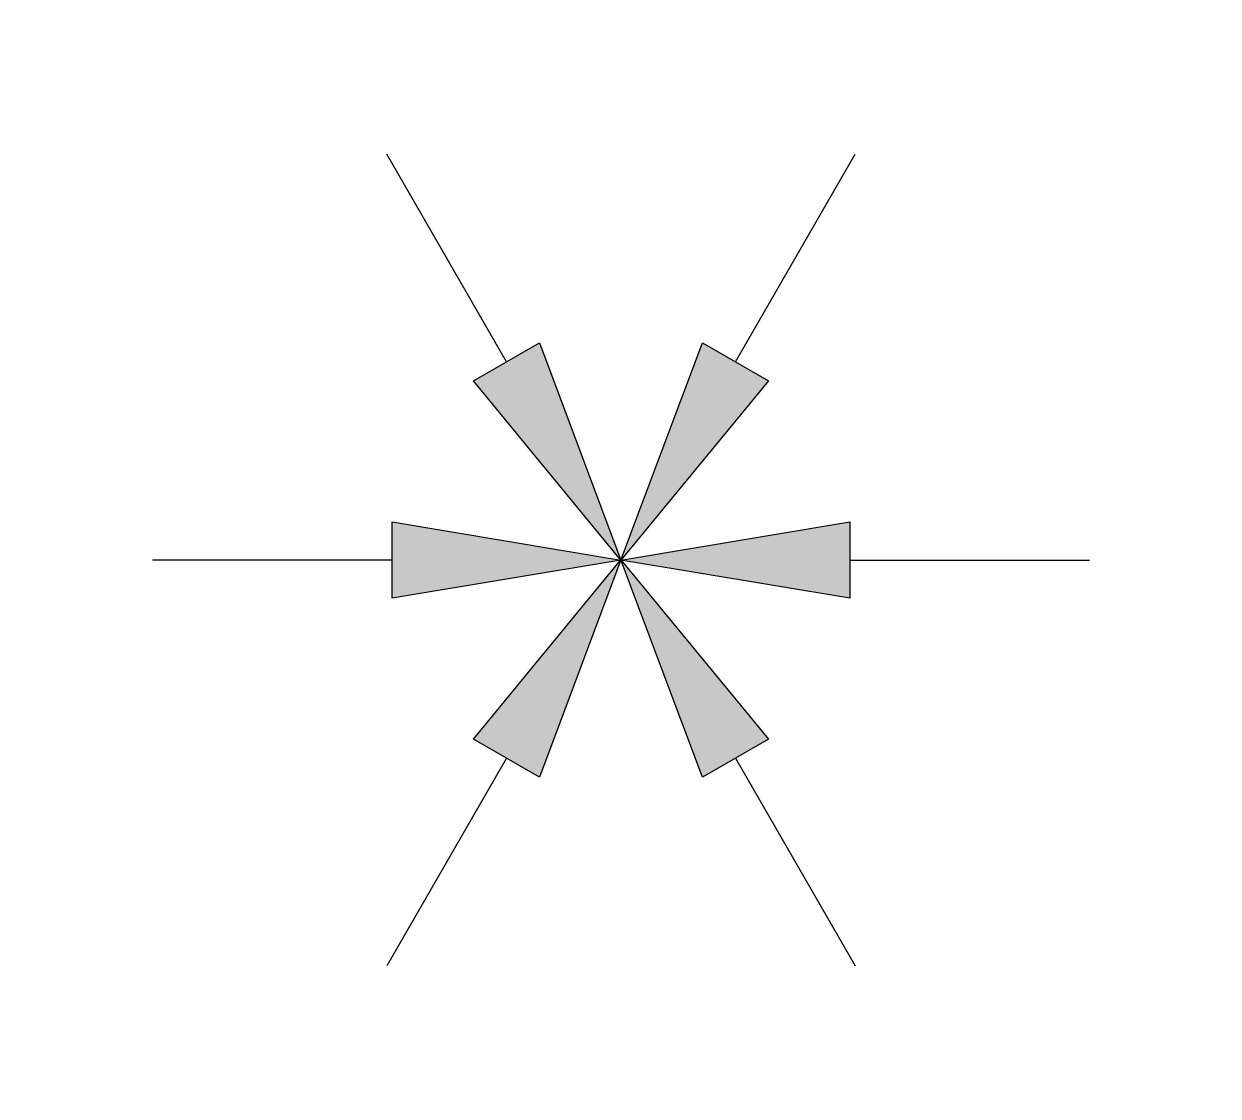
# Model space of a CAD drawing. Header units: inches. Extents: x -0.489 to 0.489, y -0.439 to 0.439.
import ezdxf

# ---------------------------------------------------------------- set-up
doc = ezdxf.new("R2010")
doc.units = ezdxf.units.IN
doc.header["$LTSCALE"] = 0.5
doc.header["$MEASUREMENT"] = 0
doc.layers.get('defpoints').update_dxf_attribs({"color": 27})
doc.layers.add('E-NOTE', color=80, linetype='Continuous')

# ---------------------------------------------------------------- blocks, each defined once
blk = doc.blocks.new('NoteArrow')
h = blk.add_hatch(color=256)
h.dxf.hatch_style = 1
h.paths.add_polyline_path([(0.3015, -0.03125), (0.3015, 0.03125), (0.489, 0)])
blk.add_line((0.3015, 0), (0.10524, 0))
blk.add_lwpolyline([(0.3015, -0.03125), (0.3015, 0.03125), (0.489, 0)], close=True)
at = {"layer": 'defpoints'}
for p in [(0, 0), (0.489, 0)]:
    blk.add_point(p, dxfattribs=at)
blk = doc.blocks.new('ENote1')
at = {"layer": 'E-NOTE', "rotation": 180.0000001607452}
blk.add_blockref('NoteArrow', (0.489, 0), dxfattribs=at)
blk = doc.blocks.new('ENote2')
at = {"layer": 'E-NOTE', "rotation": 239.9999999969953}
blk.add_blockref('NoteArrow', (0.2445, 0.42348), dxfattribs=at)
blk = doc.blocks.new('ENote3')
at = {"layer": 'E-NOTE', "rotation": 299.9999999892821}
blk.add_blockref('NoteArrow', (-0.2445, 0.42348), dxfattribs=at)
blk = doc.blocks.new('ENote4')
at = {"layer": 'E-NOTE'}
blk.add_blockref('NoteArrow', (-0.489, 0), dxfattribs=at)
blk = doc.blocks.new('ENote5')
at = {"layer": 'E-NOTE', "rotation": 60.00000001100121}
blk.add_blockref('NoteArrow', (-0.2445, -0.42348), dxfattribs=at)
blk = doc.blocks.new('ENote6')
at = {"layer": 'E-NOTE', "rotation": 120.0000001717883}
blk.add_blockref('NoteArrow', (0.2445, -0.42348), dxfattribs=at)

msp = doc.modelspace()

# ---------------------------------------------------------------- block references
at = {"layer": 'E-NOTE'}
for name in ['ENote3', 'ENote2', 'ENote4', 'ENote1', 'ENote5', 'ENote6']:
    msp.add_blockref(name, (0, 0), dxfattribs=at)

doc.saveas('drawing.dxf')
